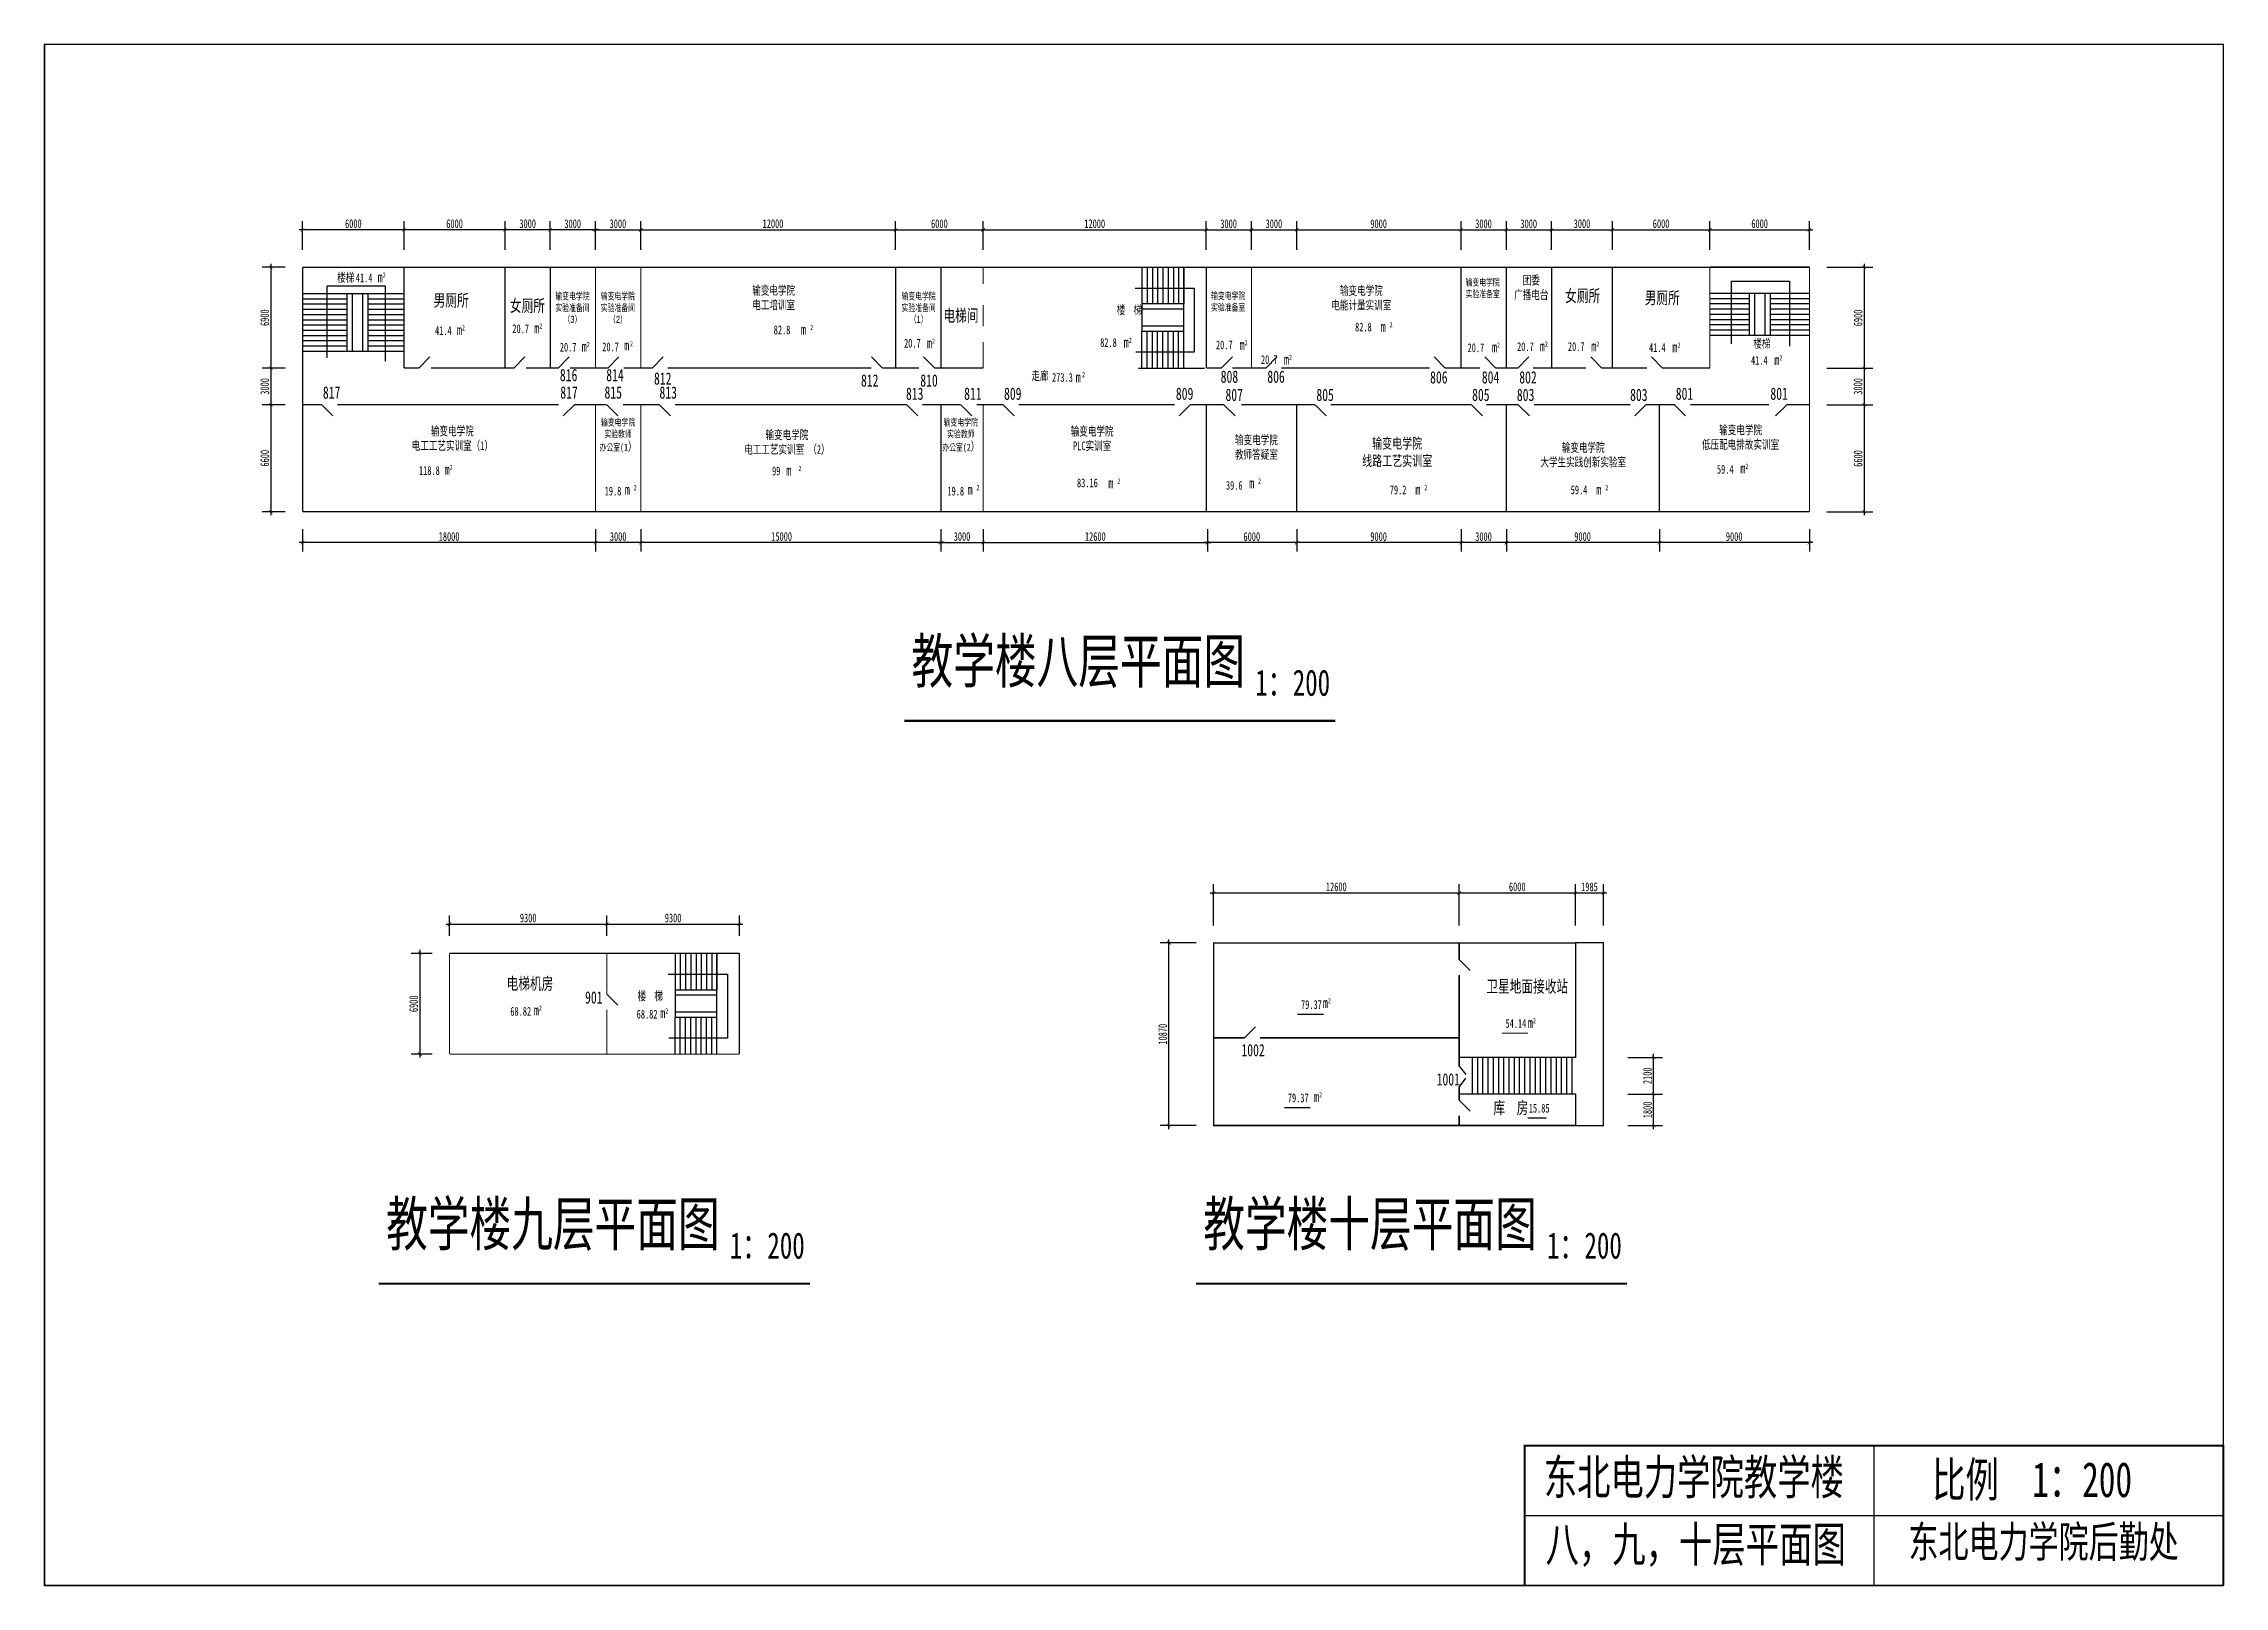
# Model space of a CAD drawing. Extents: x -32363 to 92479, y -96404 to -8102.
import ezdxf

# ---------------------------------------------------------------- set-up
doc = ezdxf.new("R2010")
doc.units = 0
doc.header["$LTSCALE"] = 20
doc.layers.get('0').update_dxf_attribs({"linetype": 'CONTINUOUS'})
doc.layers.get('DEFPOINTS').update_dxf_attribs({"linetype": 'CONTINUOUS'})
doc.styles.get("Standard").update_dxf_attribs({"font": '', "width": 0.7, "height": 700})
doc.styles.get('Standard').set_extended_font_data('FangSong_GB2312')

# ---------------------------------------------------------------- blocks, each defined once
blk = doc.blocks.new('1')
blk.add_line((0, 0), (900, -1))
blk = doc.blocks.new('_ARCHTICK')
at = {"color": 0, "linetype": 'ByBlock', "const_width": 0.15}
blk.add_lwpolyline([(-0.5, -0.5), (0.5, 0.5)], dxfattribs=at)

msp = doc.modelspace()

# ---------------------------------------------------------------- linework, layer by layer
at = {"color": 0, "linetype": 'ByBlock'}
for p, q in [((-17537, -19902), (-17537, -18260)), ((-11727, -19902), (-11727, -18260)), ((-5947, -19902), (-5947, -18260)), ((-3357, -19902), (-3357, -18260)), ((-767, -19902), (-767, -18260)), ((-767, -19902), (-767, -18260)), ((1823, -19902), (1823, -18260)), ((16413, -19902), (16413, -18260)), ((16413, -19902), (16413, -18260)), ((21423, -19902), (21423, -18260)), ((34193, -19902), (34193, -18260)), ((34193, -19902), (34193, -18260)), ((36783, -19902), (36783, -18260)), ((39373, -19902), (39373, -18260)), ((48783, -19902), (48783, -18260)), ((51373, -19902), (51373, -18260)), ((53963, -19902), (53963, -18260)), ((53963, -19902), (53963, -18260)), ((57443, -19902), (57443, -18260)), ((63023, -19902), (63023, -18260)), ((68725, -19902), (68725, -18260)), ((-11527, -18760), (-17737, -18760)), ((-5747, -18760), (-11927, -18760)), ((-3157, -18760), (-6147, -18760)), ((-567, -18760), (-3557, -18760)), ((-967, -18760), (2023, -18760)), ((1623, -18760), (4613, -18760)), ((4213, -18760), (16613, -18760)), ((16213, -18760), (21623, -18760)), ((21223, -18760), (34393, -18760)), ((33993, -18760), (36983, -18760)), ((36583, -18760), (39573, -18760)), ((39173, -18760), (48983, -18760)), ((48583, -18760), (51573, -18760)), ((51173, -18760), (54163, -18760)), ((53763, -18760), (57643, -18760)), ((57243, -18760), (63223, -18760)), ((62823, -18760), (68925, -18760)), ((-18537, -20902), (-19854, -20902)), ((-19354, -20702), (-19354, -26872)), ((69725, -20902), (72356, -20902)), ((71856, -20702), (71856, -26872)), ((-18537, -26672), (-19854, -26672)), ((-19354, -26472), (-19354, -28972)), ((69725, -26672), (72356, -26672)), ((70725, -26672), (72356, -26672)), ((71856, -26472), (71856, -28972)), ((-19354, -28572), (-19354, -35092)), ((71856, -28572), (71856, -35092)), ((-18537, -28772), (-19854, -28772)), ((69725, -28772), (72356, -28772)), ((70725, -28772), (72356, -28772)), ((-18537, -34892), (-19854, -34892)), ((69725, -34892), (72356, -34892)), ((-17537, -35892), (-17537, -37164)), ((-767, -35892), (-767, -37164)), ((1823, -35892), (1823, -37164)), ((19003, -35892), (19003, -37164)), ((19003, -35892), (19003, -37164)), ((21423, -35892), (21423, -37164)), ((34263, -35892), (34263, -37164)), ((34263, -35892), (34263, -37164)), ((39373, -35892), (39373, -37164)), ((48783, -35892), (48783, -37164)), ((51373, -35892), (51373, -37164)), ((60135, -35892), (60135, -37164)), ((60135, -35892), (60135, -37164)), ((68725, -35892), (68725, -37164)), ((-567, -36664), (-17737, -36664)), ((2023, -36664), (-967, -36664)), ((16613, -36664), (1623, -36664)), ((19203, -36664), (16213, -36664)), ((18803, -36664), (21623, -36664)), ((21223, -36664), (34463, -36664)), ((39573, -36664), (34063, -36664)), ((48983, -36664), (39173, -36664)), ((51573, -36664), (48583, -36664)), ((60335, -36664), (51173, -36664)), ((68925, -36664), (59935, -36664)), ((34414, -56715), (48864, -56715)), ((34614, -58570), (34614, -56215)), ((48464, -56715), (55534, -56715)), ((48664, -58570), (48664, -56215)), ((55134, -56715), (57132, -56715)), ((55334, -58570), (55334, -56215)), ((55334, -58570), (55334, -56215)), ((56932, -58570), (56932, -56215)), ((-9325, -58497), (80, -58497)), ((-9125, -59171), (-9125, -57997)), ((-320, -58497), (7666, -58497)), ((-120, -59171), (-120, -57997)), ((-120, -59171), (-120, -57997)), ((7466, -59171), (7466, -57997)), ((33614, -59570), (31553, -59570)), ((32053, -70230), (32053, -59370)), ((-10125, -60171), (-11327, -60171)), ((-10827, -59971), (-10827, -66141)), ((-10125, -65941), (-11327, -65941)), ((58320, -66130), (60305, -66130)), ((59805, -68430), (59805, -65930)), ((58320, -68230), (60305, -68230)), ((59805, -70230), (59805, -68030)), ((33614, -70030), (31553, -70030)), ((58320, -70030), (60305, -70030))]:
    msp.add_line(p, q, dxfattribs=at)
for p, q in [((30512, -20902), (30512, -23002)), ((30812, -20902), (30812, -23002)), ((31112, -20902), (31112, -23002)), ((31412, -20902), (31412, -23002)), ((31712, -20902), (31712, -23002)), ((32012, -20902), (32012, -23002)), ((32312, -20902), (32312, -23002)), ((32612, -20902), (32612, -23002)), ((32912, -26672), (32912, -20902)), ((32912, -20902), (32912, -23002)), ((33089, -20902), (37043, -20902)), ((57443, -25474), (57443, -20902)), ((68725, -20902), (63033, -20902)), ((-17537, -22402), (-11727, -22402)), ((-16127, -21960), (-12814, -21960)), ((-16127, -26093), (-16127, -21960)), ((-15004, -22402), (-15004, -25702)), ((-14704, -22402), (-14704, -25702)), ((-14104, -22402), (-14104, -25702)), ((-13804, -22402), (-13804, -25702)), ((-12814, -21960), (-12814, -26285)), ((30119, -22103), (33510, -22103)), ((33510, -22103), (33510, -25757)), ((68723, -22402), (63023, -22402)), ((64259, -21689), (67589, -21689)), ((64259, -25281), (64259, -21689)), ((65273, -22402), (65273, -24802)), ((65573, -22402), (65573, -24802)), ((66173, -22402), (66173, -24802)), ((66473, -22402), (66473, -24802)), ((67589, -21689), (67589, -25414)), ((-17537, -22702), (-15004, -22702)), ((-17537, -23002), (-15004, -23002)), ((-17537, -23302), (-15004, -23302)), ((-17537, -23602), (-15004, -23602)), ((-13804, -22702), (-11727, -22702)), ((-13804, -23002), (-11727, -23002)), ((-13804, -23302), (-11727, -23302)), ((-13804, -23602), (-11727, -23602)), ((32912, -23002), (30512, -23002)), ((30512, -23002), (30512, -24572)), ((32912, -23302), (30512, -23302)), ((65273, -22702), (63023, -22702)), ((65273, -23002), (63023, -23002)), ((65273, -23302), (63023, -23302)), ((65273, -23602), (63023, -23602)), ((68723, -22702), (66473, -22702)), ((68723, -23002), (66473, -23002)), ((68723, -23302), (66473, -23302)), ((68723, -23602), (66473, -23602)), ((-17537, -23902), (-15004, -23902)), ((-17537, -24202), (-15004, -24202)), ((-17537, -24502), (-15004, -24502)), ((-17537, -24802), (-15004, -24802)), ((-13804, -23902), (-11727, -23902)), ((-13804, -24202), (-11727, -24202)), ((-13804, -24502), (-11727, -24502)), ((-13804, -24802), (-11727, -24802)), ((32912, -24272), (30512, -24272)), ((30512, -26672), (30512, -24572)), ((32912, -24572), (30512, -24572)), ((30812, -26672), (30812, -24572)), ((31112, -26672), (31112, -24572)), ((31412, -26672), (31412, -24572)), ((31712, -26672), (31712, -24572)), ((32012, -26672), (32012, -24572)), ((32312, -26672), (32312, -24572)), ((32612, -26672), (32612, -24572)), ((32912, -26672), (32912, -24572)), ((65273, -23902), (63023, -23902)), ((65273, -24202), (63023, -24202)), ((65273, -24502), (63023, -24502)), ((68723, -24802), (63023, -24802)), ((68723, -23902), (66473, -23902)), ((68723, -24202), (66473, -24202)), ((68723, -24502), (66473, -24502)), ((-17537, -25102), (-15004, -25102)), ((-17537, -25402), (-15004, -25402)), ((-17537, -25702), (-11727, -25702)), ((-13804, -25102), (-11727, -25102)), ((-13804, -25402), (-11727, -25402)), ((33510, -25757), (30163, -25757)), ((57443, -26672), (57443, -26174)), ((30306, -26672), (34102, -26672)), ((34614, -59570), (34614, -70030)), ((34614, -59570), (42284, -59570)), ((42284, -59570), (48664, -59570)), ((48664, -59570), (55334, -59570)), ((48664, -59570), (48664, -60524)), ((55334, -59570), (55334, -66130)), ((56932, -59570), (55334, -59570)), ((56932, -70030), (56932, -59570)), ((3784, -60171), (3784, -62271)), ((4084, -60171), (4084, -62271)), ((4384, -60171), (4384, -62271)), ((4684, -60171), (4684, -62271)), ((4984, -60171), (4984, -62271)), ((5284, -60171), (5284, -62271)), ((5584, -60171), (5584, -62271)), ((5884, -60171), (5884, -62271)), ((6184, -60171), (6184, -62271)), ((6184, -65941), (6184, -60171)), ((3391, -61372), (6783, -61372)), ((3784, -62271), (3784, -63841)), ((6184, -62271), (3784, -62271)), ((6783, -61372), (6783, -65027)), ((48664, -61424), (48664, -66633)), ((6184, -62571), (3784, -62571)), ((6184, -63541), (3784, -63541)), ((6184, -63841), (3784, -63841)), ((3784, -65941), (3784, -63841)), ((4084, -65941), (4084, -63841)), ((4384, -65941), (4384, -63841)), ((4684, -65941), (4684, -63841)), ((4984, -65941), (4984, -63841)), ((5284, -65941), (5284, -63841)), ((5584, -65941), (5584, -63841)), ((5884, -65941), (5884, -63841)), ((6184, -65941), (6184, -63841)), ((6783, -65027), (3436, -65027)), ((36375, -65016), (34614, -65016)), ((48664, -65016), (37275, -65016)), ((55334, -66130), (48664, -66130)), ((49416, -66130), (49416, -68230)), ((49716, -66130), (49716, -68230)), ((50016, -66130), (50016, -68230)), ((50316, -66130), (50316, -68230)), ((50616, -66130), (50616, -68230)), ((50916, -66130), (50916, -68230)), ((51216, -66130), (51216, -68230)), ((51516, -66130), (51516, -68230)), ((51816, -66130), (51816, -68230)), ((52116, -66130), (52116, -68230)), ((52416, -66130), (52416, -68230)), ((52716, -66130), (52716, -68230)), ((53016, -66130), (53016, -68230)), ((53316, -66130), (53316, -68230)), ((53616, -66130), (53616, -68230)), ((53916, -66130), (53916, -68230)), ((54216, -66130), (54216, -68230)), ((54516, -66130), (54516, -68230)), ((54816, -66130), (54816, -68230)), ((55116, -66130), (55116, -68230)), ((48664, -66633), (49055, -67098)), ((48664, -67833), (49055, -67306)), ((48664, -67833), (48664, -68574)), ((55334, -68230), (48664, -68230)), ((55334, -68230), (55334, -70030)), ((48664, -69474), (48664, -70030)), ((55334, -70030), (34614, -70030)), ((55334, -70030), (56932, -70030)), ((72419, -88344), (72419, -96344)), ((52419, -92344), (92419, -92344))]:
    msp.add_line(p, q)
for points, const_width in [([(-32321, -8144), (92419, -8144), (92419, -96344), (-32321, -96344), (-32321, -8144)], 84), ([(-17537, -20902), (21423, -20902)], 70), ([(-17537, -20902), (-17537, -26672)], 70), ([(-767, -26672), (-767, -20902)], 70), ([(21423, -20902), (28289, -20902)], 70), ([(21423, -20902), (21423, -21854)], 70), ([(28289, -20902), (33089, -20902)], 70), ([(33089, -20902), (68725, -20902)], 70), ([(34193, -26672), (34193, -20902)], 70), ([(36783, -26672), (36783, -20902)], 70), ([(51373, -26672), (51373, -20902)], 70), ([(53963, -26672), (53963, -20902)], 70), ([(57443, -20902), (57443, -25474)], 70), ([(63023, -20902), (63023, -25024)], 70), ([(68725, -20902), (68725, -26672)], 70), ([(21423, -23054), (21423, -24286)], 70), ([(21423, -25186), (21423, -26672)], 70), ([(57443, -25474), (57443, -26174)], 70), ([(57443, -26174), (57443, -26672)], 70), ([(63023, -25024), (63023, -26672)], 70), ([(-17537, -26672), (-17537, -28772)], 70), ([(-11727, -26672), (-10891, -26672)], 70), ([(-10191, -26672), (-7057, -26672)], 70), ([(-5444, -26672), (-7057, -26672)], 70), ([(-4744, -26672), (-2906, -26672)], 70), ([(-2231, -26672), (-65, -26672)], 70), ([(835, -26672), (2471, -26672)], 70), ([(3371, -26672), (10015, -26672)], 70), ([(10015, -26672), (13779, -26672)], 70), ([(13743, -26672), (14429, -26672)], 70), ([(14429, -26672), (15028, -26672)], 70), ([(15664, -26672), (17143, -26672)], 70), ([(17143, -26672), (17752, -26672)], 70), ([(18652, -26672), (21423, -26672)], 70), ([(34193, -26672), (35057, -26672)], 70), ([(35679, -26672), (35794, -26672)], 70), ([(35762, -26672), (35679, -26672)], 70), ([(35966, -26672), (35762, -26672)], 70), ([(35966, -26672), (37599, -26672)], 70), ([(38499, -26672), (40362, -26672)], 70), ([(44546, -26672), (39464, -26672)], 70), ([(44546, -26672), (46979, -26672)], 70), ([(47879, -26672), (49868, -26672)], 70), ([(50768, -26672), (52032, -26672)], 70), ([(52892, -26672), (55940, -26672)], 70), ([(56840, -26672), (57443, -26672)], 70), ([(59428, -26672), (57443, -26672)], 70), ([(63023, -26672), (60312, -26672)], 70), ([(68725, -26672), (68725, -34892)], 70), ([(-17537, -28772), (-16443, -28772)], 70), ([(-17537, -28772), (-17537, -34892)], 70), ([(-15543, -28772), (-2876, -28772)], 70), ([(-1976, -28772), (-124, -28772)], 70), ([(-767, -28772), (-767, -34892)], 70), ([(806, -28772), (2888, -28772)], 70), ([(3788, -28772), (10175, -28772)], 70), ([(10175, -28772), (16616, -28772)], 70), ([(15664, -28772), (17046, -28772)], 70), ([(17946, -28772), (20144, -28772)], 70), ([(21044, -28772), (22564, -28772)], 70), ([(21423, -28772), (21423, -34892)], 70), ([(23464, -28772), (31032, -28772)], 70), ([(26619, -28772), (27381, -28772)], 70), ([(27381, -28772), (32382, -28772)], 70), ([(33282, -28772), (33684, -28772)], 70), ([(33684, -28772), (35209, -28772)], 70), ([(36202, -28772), (40424, -28772)], 70), ([(41324, -28772), (44451, -28772)], 70), ([(44451, -28772), (48333, -28772)], 70), ([(47756, -28772), (49372, -28772)], 70), ([(51373, -28772), (50228, -28772)], 70), ([(51373, -28772), (52054, -28772)], 70), ([(52954, -28772), (53380, -28772)], 70), ([(53380, -28772), (58465, -28772)], 70), ([(53380, -28772), (58465, -28772)], 70), ([(59365, -28772), (61000, -28772)], 70), ([(59365, -28772), (61000, -28772)], 70), ([(60135, -28772), (60135, -34892)], 70), ([(61900, -28772), (66401, -28772)], 70), ([(61900, -28772), (63425, -28772)], 70), ([(67424, -28772), (68725, -28772)], 70), ([(-17537, -34892), (16263, -34892)], 70), ([(16263, -34892), (29463, -34892)], 70), ([(29463, -34892), (34263, -34892)], 70), ([(34263, -34892), (68725, -34892)], 70), ([(63425, -34892), (63783, -34892)], 70), ([(16901, -46861), (41586, -46861)], 120), ([(48664, -59570), (48664, -60524)], 70), ([(48664, -66130), (55334, -66130), (55334, -59570)], 70), ([(-6705, -60171), (-9125, -60171)], 70), ([(-6705, -60171), (160, -60171)], 70), ([(-120, -62500), (-120, -60171)], 70), ([(160, -60171), (6362, -60171)], 70), ([(7466, -60171), (6362, -60171)], 70), ([(7466, -65941), (7466, -60171)], 70), ([(48664, -61424), (48664, -66633)], 70), ([(-120, -65941), (-120, -63400)], 70), ([(39417, -63660), (40914, -63660)], 70), ([(51122, -64741), (52619, -64741)], 70), ([(-9125, -65941), (-6705, -65941)], 70), ([(-6705, -65941), (7466, -65941)], 70), ([(34614, -65016), (36375, -65016)], 70), ([(37275, -65016), (48664, -65016)], 70), ([(48664, -67833), (48664, -68574)], 70), ([(48664, -68230), (55334, -68230), (55334, -70030)], 70), ([(38663, -69000), (40160, -69000)], 70), ([(48664, -69474), (48664, -70030)], 70), ([(52592, -69593), (53659, -69593)], 70), ([(-13177, -79075), (11509, -79075)], 120), ([(33600, -79075), (58285, -79075)], 120), ([(92419, -96344), (92419, -88344), (72419, -88344), (52419, -88344), (52419, -96344)], 120)]:
    msp.add_lwpolyline(points, dxfattribs=dict(const_width=const_width))
msp.add_lwpolyline([(-32321, -96344), (92419, -96344), (92419, -8144), (-32321, -8144)], close=True)
at = {"color": 0, "linetype": 'ByBlock', "const_width": 30}
for points in [[(-667, -18660), (-867, -18860)], [(-867, -18860), (-667, -18660)], [(1723, -18860), (1923, -18660)], [(1923, -18660), (1723, -18860)], [(34093, -18860), (34293, -18660)], [(34293, -18660), (34093, -18860)], [(34093, -18860), (34293, -18660)], [(36683, -18860), (36883, -18660)], [(36883, -18660), (36683, -18860)], [(39273, -18860), (39473, -18660)], [(39473, -18660), (39273, -18860)], [(48883, -18660), (48683, -18860)], [(48683, -18860), (48883, -18660)], [(51273, -18860), (51473, -18660)], [(51473, -18660), (51273, -18860)], [(53863, -18860), (54063, -18660)], [(71956, -26772), (71756, -26572)], [(71756, -26572), (71956, -26772)], [(71956, -28872), (71756, -28672)], [(71756, -28672), (71956, -28872)], [(71756, -34792), (71956, -34992)], [(39273, -36764), (39473, -36564)], [(39473, -36564), (39273, -36764)], [(48883, -36564), (48683, -36764)], [(48683, -36764), (48883, -36564)], [(51273, -36764), (51473, -36564)], [(51473, -36564), (51273, -36764)], [(60235, -36564), (60035, -36764)], [(60035, -36764), (60235, -36564)]]:
    msp.add_lwpolyline(points, dxfattribs=at)
for points in [[(-11727, -26672, 70, 70, 0), (-11727, -20902, 70, 70, 0)], [(-5947, -26672, 70, 70, 0), (-5947, -20902, 70, 70, 0)], [(-3357, -26672, 70, 70, 0), (-3357, -20902, 70, 70, 0)], [(1823, -26672, 70, 70, 0), (1823, -20902, 70, 70, 0)], [(16413, -26672, 70, 70, 0), (16413, -20902, 70, 70, 0)], [(19003, -26672, 70, 70, 0), (19003, -20902, 70, 70, 0)], [(48783, -26672, 70, 70, 0), (48783, -20902, 70, 70, 0)], [(1823, -28772, 70, 70, 0), (1823, -34892, 70, 70, 0)], [(19003, -28772, 70, 70, 0), (19003, -34892, 70, 70, 0)], [(34193, -28772, 70, 70, 0), (34193, -34892, 70, 70, 0)], [(39373, -28772, 70, 70, 0), (39373, -34892, 70, 70, 0)], [(51373, -28772, 70, 70, 0), (51373, -34892, 70, 70, 0)], [(-9125, -65941, 70, 70, 0), (-9125, -60171, 70, 70, 0)]]:
    msp.add_lwpolyline(points, format="xyseb")
at = {"const_width": 70}
msp.add_lwpolyline([(34614, -59570), (56932, -59570), (56932, -70030), (34614, -70030)], close=True, dxfattribs=at)
at = {"layer": 'DEFPOINTS', "color": 0, "linetype": 'ByBlock'}
for p in [(-17537, -18760), (-11727, -18760), (-5947, -18760), (-3357, -18760), (-767, -18760), (1823, -18760), (16413, -18760), (21423, -18760), (34193, -18760), (34193, -18760), (36783, -18760), (39373, -18760), (48783, -18760), (51373, -18760), (53963, -18760), (57443, -18760), (63023, -18760), (68725, -18760), (-17537, -20902), (-17537, -20902), (-17537, -20902), (-17537, -20902), (-17537, -20902), (-17537, -20902), (-17537, -20902), (-13138, -20902), (-13138, -20902), (-13138, -20902), (-12428, -20902), (-12428, -20902), (-12428, -20902), (-7537, -20902), (-7537, -20902), (-7057, -20902), (-7057, -20902), (-6537, -20902), (-6537, -20902), (-5947, -20902), (-5947, -20902), (-4277, -20902), (-4277, -20902), (-4277, -20902), (-3947, -20902), (-3947, -20902), (-3947, -20902), (-3947, -20902), (-3357, -20902), (-3357, -20902), (-3357, -20902), (-1507, -20902), (-1507, -20902), (-1507, -20902), (-1507, -20902), (-1507, -20902), (-1357, -20902), (-1357, -20902), (-1357, -20902), (-1357, -20902), (-767, -20902), (-767, -20902), (-767, -20902), (-767, -20902), (-767, -20902), (-767, -20902), (1823, -20902), (1823, -20902), (11233, -20902), (11233, -20902), (13233, -20902), (13233, -20902), (16304, -20902), (16304, -20902), (16413, -20902), (16413, -20902), (16413, -20902), (16413, -20902), (16413, -20902), (16823, -20902), (16823, -20902), (17143, -20902), (17143, -20902), (17143, -20902), (19003, -20902), (19003, -20902), (19003, -20902), (19003, -20902), (19413, -20902), (19413, -20902), (19413, -20902), (19733, -20902), (21423, -20902), (21423, -20902), (33089, -20902), (33089, -20902), (33089, -20902), (33089, -20902), (34193, -20902), (34193, -20902), (34193, -20902), (34193, -20902), (34193, -20902), (35679, -20902), (35679, -20902), (36783, -20902), (36783, -20902), (38269, -20902), (38269, -20902), (39373, -20902), (39373, -20902), (41679, -20902), (41679, -20902), (48783, -20902), (48783, -20902), (50281, -20902), (50281, -20902), (51373, -20902), (51373, -20902), (51373, -20902), (51373, -20902), (51603, -20902), (51603, -20902), (51853, -20902), (51853, -20902), (53821, -20902), (53821, -20902), (53963, -20902), (53963, -20902), (54383, -20902), (57443, -20902), (57443, -20902), (57443, -20902), (57443, -20902), (57443, -20902), (57443, -20902), (63023, -20902), (63023, -20902), (63023, -20902), (63033, -20902), (68725, -20902), (68725, -20902), (68725, -20902), (68725, -20902), (68725, -20902), (-19354, -26672), (-17537, -26672), (-17537, -26672), (-17537, -26672), (63023, -26672), (63023, -26672), (69725, -26672), (71856, -26672), (-19354, -28772), (-17537, -28772), (-17537, -28772), (33684, -28772), (48961, -28772), (48961, -28772), (53419, -28772), (53419, -28772), (65586, -28772), (68725, -28772), (68725, -28772), (69725, -28772), (71856, -28772), (71856, -28772), (-19354, -34892), (-17537, -34892), (-17537, -34892), (-17537, -34892), (-6537, -34892), (-6537, -34892), (-6457, -34892), (-767, -34892), (-767, -34892), (-767, -34892), (-767, -34892), (-357, -34892), (-357, -34892), (-197, -34892), (-197, -34892), (1823, -34892), (1823, -34892), (8233, -34892), (8233, -34892), (8473, -34892), (8473, -34892), (16413, -34892), (16413, -34892), (16413, -34892), (16413, -34892), (16823, -34892), (16823, -34892), (17143, -34892), (19003, -34892), (19003, -34892), (19003, -34892), (21423, -34892), (21423, -34892), (25413, -34892), (25413, -34892), (34003, -34892), (34003, -34892), (34193, -34892), (34193, -34892), (34263, -34892), (34263, -34892), (34263, -34892), (39373, -34892), (39373, -34892), (43173, -34892), (43173, -34892), (48783, -34892), (48783, -34892), (48783, -34892), (48783, -34892), (49173, -34892), (49173, -34892), (51373, -34892), (51373, -34892), (60135, -34892), (60135, -34892), (60353, -34892), (60353, -34892), (68725, -34892), (68725, -34892), (68725, -34892), (71856, -34892), (-17537, -36664), (-767, -36664), (1823, -36664), (19003, -36664), (21423, -36664), (34263, -36664), (34263, -36664), (39373, -36664), (48783, -36664), (51373, -36664), (60135, -36664), (48664, -56715), (55334, -56715), (56932, -56715), (-120, -58497), (7466, -58497), (32053, -59570), (34614, -59570), (34614, -59570), (48664, -59570), (48664, -59570), (55334, -59570), (55334, -59570), (56932, -59570), (-9125, -60171), (-9125, -60171), (-120, -60171), (-120, -60171), (6362, -60171), (6362, -60171), (6362, -60171), (6362, -60171), (7466, -60171), (7466, -60171), (7466, -60171), (7466, -60171), (7466, -60171), (-10827, -65941), (-9125, -65941), (55334, -66130), (59805, -66130), (55334, -68230), (55334, -68230), (59805, -68230), (34614, -70030), (55334, -70030)]:
    msp.add_point(p, dxfattribs=at)

# ---------------------------------------------------------------- block references
at = {"color": 0, "linetype": 'ByBlock', "xscale": 200, "yscale": 200, "zscale": 200}
for p, rotation in [((-17537, -18760), 180), ((-11727, -18760), 180), ((-5947, -18760), 180), ((-3357, -18760), 180), ((16413, -18760), 180), ((16413, -18760), 180), ((21423, -18760), 180), ((53963, -18760), 180), ((57443, -18760), 180), ((63023, -18760), 180), ((-19354, -20902), 90), ((71856, -20902), 90), ((-19354, -26672), 90), ((-19354, -26672), 270), ((71856, -26672), 90), ((-19354, -28772), 90), ((-19354, -28772), 270), ((71856, -28772), 270), ((-19354, -34892), 270), ((-17537, -36664), 180), ((-767, -36664), 180), ((1823, -36664), 180), ((19003, -36664), 180), ((19003, -36664), 180), ((21423, -36664), 180), ((34263, -36664), 180), ((34614, -56715), 180), ((48664, -56715), 180), ((55334, -56715), 180), ((-9125, -58497), 180), ((-120, -58497), 180), ((32053, -59570), 90), ((-10827, -60171), 90), ((-10827, -65941), 270), ((59805, -66130), 90), ((59805, -68230), 270), ((59805, -68230), 90), ((32053, -70030), 270), ((59805, -70030), 270)]:
    msp.add_blockref('_ARCHTICK', p, dxfattribs=dict(at, rotation=rotation))
for p in [(-11727, -18760), (-5947, -18760), (-3357, -18760), (-767, -18760), (16413, -18760), (21423, -18760), (57443, -18760), (63023, -18760), (68725, -18760), (-767, -36664), (1823, -36664), (19003, -36664), (21423, -36664), (34263, -36664), (34263, -36664), (68725, -36664), (48664, -56715), (55334, -56715), (56932, -56715), (-120, -58497), (7466, -58497)]:
    msp.add_blockref('_ARCHTICK', p, dxfattribs=at)
for p, rotation in [((-10891, -26672), 45), ((-5444, -26672), 45), ((-2906, -26672), 45), ((-65, -26672), 45), ((2471, -26672), 45), ((15664, -26672), 135), ((18652, -26672), 135), ((35057, -26672), 45), ((37599, -26672), 45), ((47879, -26672), 135), ((50768, -26672), 135), ((52032, -26672), 45), ((56840, -26672), 135), ((60312, -26672), 135), ((-16443, -28772), 315), ((-1976, -28772), 225), ((-124, -28772), 315), ((2888, -28772), 315), ((17046, -28772), 315), ((20144, -28772), 315), ((22564, -28772), 315), ((33282, -28772), 225), ((35209, -28772), 315), ((40424, -28772), 315), ((49372, -28772), 315), ((52054, -28772), 315), ((59365, -28772), 225), ((61000, -28772), 315), ((67424, -28772), 225), ((48664, -60524), 315), ((-120, -62500), 315), ((36375, -65016), 45), ((48664, -68574), 315)]:
    msp.add_blockref('1', p, dxfattribs=dict(rotation=rotation))

# ---------------------------------------------------------------- texts
at = {"color": 0, "width": 0.7}
for s, p in [('3000', (-2551, -18660)), ('3000', (39, -18660)), ('3000', (34999, -18660)), ('3000', (37589, -18660)), ('9000', (43587, -18660)), ('3000', (49589, -18660)), ('3000', (52179, -18660)), ('6000', (36326, -36564)), ('9000', (43587, -36564)), ('3000', (49589, -36564)), ('9000', (55263, -36564)), ('9000', (63939, -36564))]:
    msp.add_text(s, height=500, dxfattribs=at).set_placement(p)
for s, p in [('6900', (71756, -24278)), ('6600', (71756, -32323))]:
    msp.add_text(s, height=500, rotation=90, dxfattribs=at).set_placement(p)
at = {"color": 0, "linetype": 'ByBlock', "char_height": 500, "attachment_point": 5}
for s, insert in [('6000', (-14632, -18410)), ('6000', (-8837, -18410)), ('\\A1;3000', (-4652, -18410)), ('12000', (9391, -18410)), ('6000', (18918, -18410)), ('12000', (27808, -18410)), ('3000', (55703, -18410)), ('6000', (60233, -18410)), ('6000', (65874, -18410)), ('18000', (-9152, -36314)), ('3000', (528, -36314)), ('15000', (9885, -36314)), ('3000', (20213, -36314)), ('12600', (27843, -36314)), ('12600', (41639, -56365)), ('6000', (51999, -56365)), ('\\A1;1985', (56133, -56365)), ('9300', (-4623, -58147)), ('\\A1;9300', (3673, -58147))]:
    msp.add_mtext(s, dxfattribs=dict(at, insert=insert))
for s, insert, char_height, width, attachment_point in [('楼梯', (-15558, -21239), 500, 2119.32, 1), ('2', (-12951, -21205), 300, 315.36, 1), ('41.4', (-14491, -21256), 500, 1317.41, 1), ('m', (-13239, -21166), 600, 688.05, 1), ('男厕所', (-10035, -22446), 700, 2634.82, 1), ('{\\fPMingLiU|b0|i0|c134|p18;输变电学院\\P\\fPMingLiU|b0|i0|c136|p18;\\C7;实\\fPMingLiU|b0|i0|c134|p18;验\\fGulim|b0|i0|c134|p34;准\\fPMingLiU|b0|i0|c134|p18;备间（3）}', (-2090, -22350), 400, 2279.77, 2), ('{\\fPMingLiU|b0|i0|c134|p18;输变电学院\\P\\fPMingLiU|b0|i0|c136|p18;\\C7;实\\fPMingLiU|b0|i0|c134|p18;验\\fGulim|b0|i0|c134|p34;准\\fPMingLiU|b0|i0|c134|p18;备间（2）}', (513, -22350), 400, 2279.77, 2), ('{\\fPMingLiU|b0|i0|c134|p18;输变电学院\\P\\fPMingLiU|b0|i0|c136|p18;\\C7;电\\fGulim|b0|i0|c134|p34;工培\\fPMingLiU|b0|i0|c134|p18;训\\fGulim|b0|i0|c134|p34;室}', (9428, -21972), 500, 9950.32, 2), ('{\\fPMingLiU|b0|i0|c134|p18;输变电学院\\P\\fPMingLiU|b0|i0|c136|p18;\\C7;实\\fPMingLiU|b0|i0|c134|p18;验\\fGulim|b0|i0|c134|p34;准\\fPMingLiU|b0|i0|c134|p18;备间（1）}', (17729, -22350), 400, 2279.77, 2), ('{\\fPMingLiU|b0|i0|c134|p18;输变电学院\\P\\fPMingLiU|b0|i0|c136|p18;\\C7;实\\fPMingLiU|b0|i0|c134|p18;验\\fGulim|b0|i0|c134|p34;准\\fPMingLiU|b0|i0|c134|p18;备\\fGulim|b0|i0|c134|p34;室}', (35446, -22329), 400, 2423.04, 2), ('{\\fPMingLiU|b0|i0|c134|p18;输变电学院\\P\\fPMingLiU|b0|i0|c136|p18;电\\fGulim|b0|i0|c134|p34;能\\fPMingLiU|b0|i0|c134|p18;计\\fGulim|b0|i0|c134|p34;量\\fPMingLiU|b0|i0|c134|p18;实训\\fGulim|b0|i0|c134|p34;室}', (43074, -21985), 500, 5178.94, 2), ('{\\fPMingLiU|b0|i0|c134|p18;输变电学院\\P\\fPMingLiU|b0|i0|c136|p18;\\C7;实\\fPMingLiU|b0|i0|c134|p18;验\\fGulim|b0|i0|c134|p34;准\\fPMingLiU|b0|i0|c134|p18;备\\fGulim|b0|i0|c134|p34;室}', (50018, -21559), 400, 2409.13, 2), ('{\\fPMingLiU|b0|i0|c134|p18;\\C3;团委\\P\\fGulim|b0|i0|c134|p34;广播\\fPMingLiU|b0|i0|c134|p18;电\\fGulim|b0|i0|c134|p34;台}', (52800, -21393), 500, 2121.77, 2), ('女厕所', (54738, -22186), 700, 2176.59, 1), ('男厕所', (59295, -22300), 700, 2634.82, 1), ('{\\fSimSun|b0|i0|c134|p2;女厕所}', (-5672, -22753), 700, 2186.16, 1), ('电梯间', (19149, -23310), 700, 2062.12, 1), ('楼  梯', (29065, -23094), 500, 1546.53, 1), ('41.4', (-9957, -24277), 500, 1317.41, 1), ('m', (-8704, -24186), 600, 688.05, 1), ('2', (-8416, -24225), 300, 315.36, 1), ('20.7', (-5530, -24169), 500, 1317.41, 1), ('m', (-4277, -24078), 600, 688.05, 1), ('2', (-3989, -24118), 300, 315.36, 1), ('{\\C0;82.8}', (9432, -24234), 500, 1559.55, 1), ('m', (10991, -24160), 600, 688.05, 1), ('2', (11522, -24199), 300, 315.36, 1), ('82.8', (28120, -24958), 500, 1486.85, 1), ('2', (29759, -24935), 300, 315.36, 1), ('82.8', (42712, -24073), 500, 1016.41, 1), ('m', (44177, -24003), 600, 688.05, 1), ('2', (44691, -24042), 300, 315.36, 1), ('楼梯', (65512, -25018), 500, 2863.94, 1), ('20.7', (-2813, -25226), 500, 1317.41, 1), ('m', (-1560, -25135), 600, 688.05, 1), ('2', (-1272, -25174), 300, 315.36, 1), ('20.7', (-385, -25210), 500, 1317.41, 1), ('m', (871, -25066), 600, 688.05, 1), ('2', (1204, -25130), 300, 315.36, 1), ('20.7', (16897, -24997), 500, 1661.09, 1), ('m', (18208, -24942), 600, 688.05, 1), ('2', (18496, -24981), 300, 315.36, 1), ('m', (29471, -24896), 600, 688.05, 1), ('20.7', (34750, -25094), 500, 1486.85, 1), ('m', (36101, -25032), 600, 688.05, 1), ('2', (36389, -25071), 300, 315.36, 1), ('20.7', (37324, -25938), 500, 1486.85, 1), ('m', (38640, -25876), 600, 688.05, 1), ('2', (38928, -25915), 300, 315.36, 1), ('20.7', (49154, -25259), 500, 1374.69, 1), ('m', (50549, -25172), 600, 688.05, 1), ('2', (50838, -25211), 300, 315.36, 1), ('20.7', (51988, -25197), 500, 1374.69, 1), ('m', (53287, -25110), 600, 688.05, 1), ('2', (53575, -25149), 300, 315.36, 1), ('20.7', (54897, -25191), 500, 1374.69, 1), ('m', (56237, -25112), 600, 688.05, 1), ('2', (56525, -25151), 300, 315.36, 1), ('41.4', (59540, -25245), 500, 1374.69, 1), ('m', (60880, -25165), 600, 688.05, 1), ('2', (61168, -25205), 300, 315.36, 1), ('41.4', (65378, -25978), 500, 1374.69, 1), ('m', (66718, -25898), 600, 688.05, 1), ('2', (67007, -25937), 300, 315.36, 1), ('816', (-2808, -26722), 700, 864.05, 1), ('814', (-154, -26722), 700, 864.05, 1), ('812', (2579, -26919), 700, 864.05, 1), ('812', (14428, -27031), 700, 864.05, 1), ('810', (17823, -27031), 700, 864.05, 1), ('走廊', (24183, -26866), 500, 2158.1, 1), ('273.3', (25367, -26954), 500, 1486.85, 1), ('m', (26718, -26891), 600, 688.05, 1), ('2', (27083, -26898), 300, 315.36, 1), ('808', (35019, -26815), 700, 864.05, 1), ('806', (37689, -26815), 700, 864.05, 1), ('806', (47008, -26851), 700, 864.05, 1), ('804', (49971, -26851), 700, 864.05, 1), ('802', (52112, -26851), 700, 864.05, 1), ('817', (-16375, -27722), 700, 864.05, 1), ('817', (-2785, -27722), 700, 864.05, 1), ('815', (-254, -27722), 700, 864.05, 1), ('813', (2893, -27722), 700, 864.05, 1), ('813', (17002, -27788), 700, 864.05, 1), ('811', (20334, -27788), 700, 864.05, 1), ('809', (22617, -27788), 700, 864.05, 1), ('809', (32455, -27788), 700, 864.05, 1), ('807', (35294, -27855), 700, 864.05, 1), ('805', (40497, -27855), 700, 864.05, 1), ('805', (49413, -27855), 700, 864.05, 1), ('803', (51976, -27855), 700, 864.05, 1), ('803', (58457, -27855), 700, 864.05, 1), ('801', (61070, -27788), 700, 864.05, 1), ('801', (66488, -27788), 700, 864.05, 1), ('{\\fPMingLiU|b0|i0|c134|p18;输变电学院\\P\\fPMingLiU|b0|i0|c136|p18;\\C7;电\\fGulim|b0|i0|c134|p34;工工\\fPMingLiU|b0|i0|c134|p18;艺实训\\fGulim|b0|i0|c134|p34;室（\\fSimSun|b0|i0|c134|p2;1\\fGulim|b0|i0|c134|p34;）}', (-8965, -30026), 500, 10635.38, 2), ('{\\fPMingLiU|b0|i0|c134|p18;\\H0.8x;输变电学院\\P\\C7;实验\\fPMingLiU|b0|i0|c136|p18;教\\fPMingLiU|b0|i0|c134|p18;师\\P办\\fGulim|b0|i0|c134|p34;公室\\fFangSong_GB2312|b0|i0|c134|p49;(\\fSimSun|b0|i0|c134|p2;1\\fGulim|b0|i0|c134|p34;\\H1.25x;）}', (521, -29573), 500, 2109.91, 2), ('{\\fPMingLiU|b0|i0|c134|p18;\\H0.8x;输变电学院\\P\\C7;实验\\fPMingLiU|b0|i0|c136|p18;教\\fPMingLiU|b0|i0|c134|p18;师\\P办\\fGulim|b0|i0|c134|p34;公室\\fFangSong_GB2312|b0|i0|c134|p49;(\\fSimSun|b0|i0|c134|p2;2\\fGulim|b0|i0|c134|p34;\\H1.25x;）}', (20141, -29573), 500, 2109.91, 2), ('{\\fPMingLiU|b0|i0|c134|p18;输变电学院\\P\\fSimSun|b0|i0|c134|p2;\\C7;PLC\\fPMingLiU|b0|i0|c136|p18;实\\fPMingLiU|b0|i0|c134|p18;训\\fGulim|b0|i0|c134|p34;室}', (27662, -30039), 500, 5650.94, 2), ('{\\fPMingLiU|b0|i0|c134|p18;输变电学院\\P\\fGulim|b0|i0|c129|p34;\\C7;低\\fPMingLiU|b0|i0|c136|p18;压\\fGulim|b0|i0|c134|p34;配\\fPMingLiU|b0|i0|c134|p18;电\\fGulim|b0|i0|c134|p34;排故\\fPMingLiU|b0|i0|c134|p18;实训\\fGulim|b0|i0|c134|p34;室}', (64781, -29963), 500, 5541.25, 2), ('{\\fPMingLiU|b0|i0|c134|p18;输变电学院\\P\\fPMingLiU|b0|i0|c136|p18;\\C7;电\\fGulim|b0|i0|c134|p34;工工\\fPMingLiU|b0|i0|c134|p18;艺实训\\fGulim|b0|i0|c134|p34;室\\fSimSun|b0|i0|c134|p2; \\fGulim|b0|i0|c134|p34;（\\fSimSun|b0|i0|c134|p2;2\\fGulim|b0|i0|c134|p34;）}', (10187, -30243), 500, 10186.7, 2), ('{\\fPMingLiU|b0|i0|c134|p18;输变电学院\\P\\fPMingLiU|b0|i0|c136|p18;\\C7;教\\fPMingLiU|b0|i0|c134|p18;师\\fGulim|b0|i0|c134|p34;答疑室}', (37065, -30534), 500, 3200.24, 2), ('{\\fPMingLiU|b0|i0|c134|p18;输变电学院\\P\\fPMingLiU|b0|i0|c136|p18;\\C7;线\\fGulim|b0|i0|c134|p34;路工\\fPMingLiU|b0|i0|c134|p18;艺实训\\fGulim|b0|i0|c134|p34;室}', (45123, -30677), 600, 6048.25, 2), ('{\\fPMingLiU|b0|i0|c134|p18;输变电学院\\P\\fGulim|b0|i0|c129|p34;\\C7;大\\fPMingLiU|b0|i0|c136|p18;学\\fGulim|b0|i0|c134|p34;生\\fPMingLiU|b0|i0|c134|p18;实践创\\fGulim|b0|i0|c134|p34;新\\fPMingLiU|b0|i0|c134|p18;实验\\fGulim|b0|i0|c134|p34;室}', (55777, -30969), 500, 6048.25, 2), ('118.8', (-10875, -32283), 500, 1559.55, 1), ('m', (-9408, -32170), 600, 688.05, 1), ('2', (-9120, -32210), 300, 315.36, 1), ('{\\C0;99}', (9338, -32314), 500, 1559.55, 1), ('m', (10151, -32222), 600, 688.05, 1), ('2', (10844, -32262), 300, 315.36, 1), ('59.4', (63429, -32216), 500, 1559.55, 1), ('m', (64769, -32102), 600, 688.05, 1), ('2', (65057, -32141), 300, 315.36, 1), ('19.8', (-244, -33462), 500, 1317.41, 1), ('m', (907, -33322), 600, 688.05, 1), ('2', (1422, -33361), 300, 315.36, 1), ('19.8', (19375, -33462), 500, 1317.41, 1), ('m', (20527, -33322), 600, 688.05, 1), ('2', (21041, -33361), 300, 315.36, 1), ('83.16', (26796, -32991), 500, 1559.55, 1), ('m', (28590, -32949), 600, 688.05, 1), ('2', (29105, -32988), 300, 315.36, 1), ('39.6', (35320, -33135), 500, 1486.85, 1), ('m', (36648, -32949), 600, 688.05, 1), ('2', (37162, -32988), 300, 315.36, 1), ('79.2', (44701, -33393), 500, 1016.41, 1), ('m', (46165, -33322), 600, 688.05, 1), ('2', (46680, -33361), 300, 315.36, 1), ('59.4', (55056, -33393), 500, 1016.41, 1), ('m', (56520, -33322), 600, 688.05, 1), ('2', (57034, -33361), 300, 315.36, 1), ('教学楼八层平面图', (17320, -42187), 2500, 54703.41, 1), ('1：200', (36997, -43928), 1500, 6148.32, 1), ('电梯机房', (-5857, -61548), 700, 3121.92, 1), ('901', (-1366, -62345), 700, 2045.44, 1), ('楼  梯', (1636, -62364), 500, 2546.53, 1), ('卫星地面接收站', (50228, -61709), 700, 4742.02, 1), ('68.82', (-5646, -63240), 500, 2045.44, 1), ('m', (-4300, -63119), 600, 688.05, 1), ('2', (-4012, -63158), 300, 315.36, 1), ('68.82', (1588, -63402), 500, 2045.44, 1), ('m', (2934, -63281), 600, 688.05, 1), ('2', (3222, -63320), 300, 315.36, 1), ('79.37', (39619, -62852), 500, 1538.17, 1), ('m', (40869, -62697), 600, 688.05, 1), ('2', (41158, -62736), 300, 315.36, 1), ('54.14', (51324, -63933), 500, 1538.17, 1), ('m', (52605, -63838), 600, 688.05, 1), ('2', (52893, -63877), 300, 315.36, 1), ('1002', (36209, -65363), 700, 1538.17, 1), ('1001', (47383, -67035), 700, 1538.17, 1), ('79.37', (38865, -68191), 500, 1538.17, 1), ('m', (40366, -68075), 600, 688.05, 1), ('2', (40654, -68115), 300, 315.36, 1), ('库  房', (50633, -68663), 700, 2509.65, 1), ('15.85', (52657, -68784), 500, 1538.17, 1), ('教学楼九层平面图', (-12757, -74402), 2500, 54703.41, 1), ('教学楼十层平面图', (34020, -74402), 2500, 54703.41, 1), ('1：200', (6920, -76143), 1500, 6148.32, 1), ('1：200', (53697, -76143), 1500, 6148.32, 1), ('东北电力学院教学楼', (53513, -89148), 2000, 18925.74, 1), ('比例  1：200', (75750, -89290), 2000, 16017.17, 1), ('八，九，十层平面图', (53618, -92991), 2000, 110628.21, 1), ('东北电力学院后勤处', (74395, -92948), 1800, 19317.8, 1)]:
    msp.add_mtext(s, dxfattribs=dict(insert=insert, char_height=char_height, width=width, attachment_point=attachment_point))
at = {"color": 0, "linetype": 'ByBlock', "char_height": 500, "attachment_point": 5, "rotation": 90}
for s, insert in [('6900', (-19704, -23787)), ('3000', (-19704, -27722)), ('3000', (71506, -27722)), ('6600', (-19704, -31832)), ('6900', (-11177, -63056)), ('10870', (31703, -64800)), ('\\A1;2100', (59455, -67180)), ('\\A1;1800', (59455, -69130))]:
    msp.add_mtext(s, dxfattribs=dict(at, insert=insert))

doc.saveas('drawing.dxf')
